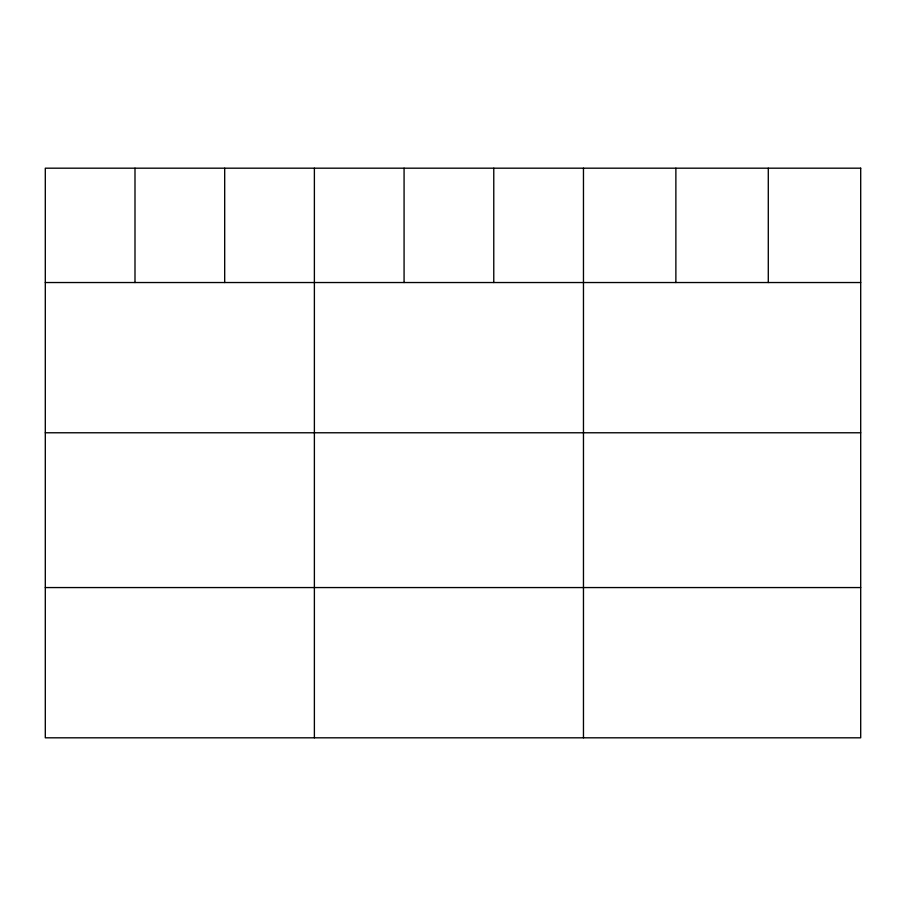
<?xml version="1.0" encoding="UTF-8"?>
<svg xmlns="http://www.w3.org/2000/svg" width="906" height="906" viewBox="0 0 906 906"><rect width="100%" height="100%" fill="white"/><g stroke="black" fill="none" stroke-linecap="round" stroke-linejoin="round"><path stroke-width="1.36" d="M45.3 282.536L860.7 282.536M45.3 432.774L860.7 432.774M45.3 587.564L860.7 587.564M768.288 168.188L768.288 282.536M675.876 168.188L675.876 282.536M583.464 168.188L583.464 737.812M493.77 168.188L493.77 282.536M404.076 168.188L404.076 282.536M314.382 168.188L314.382 737.812M224.688 168.188L224.688 282.536M134.994 168.188L134.994 282.536M860.7 168.188L45.3 168.188L45.3 737.812L860.7 737.812L860.7 168.188"/></g></svg>
